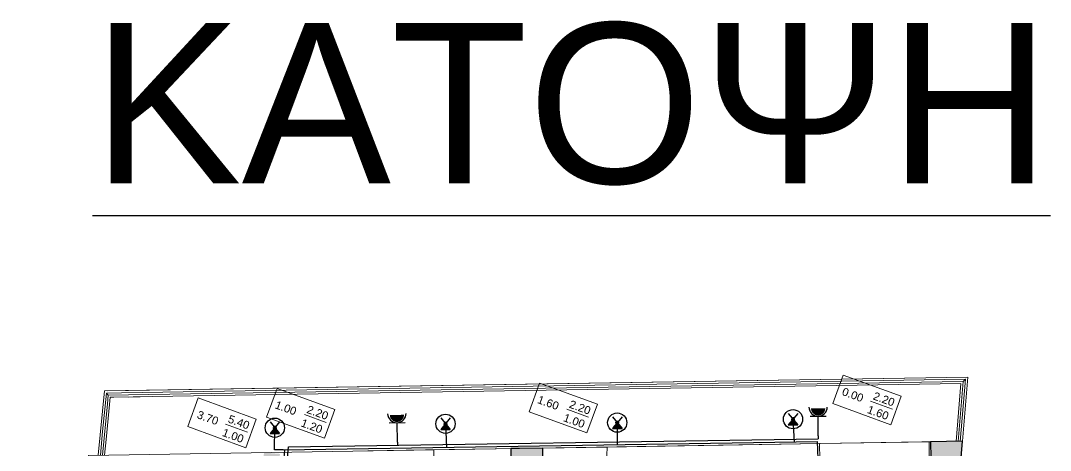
# Model space of a CAD drawing. Header units: millimetres. Extents: x 7471872 to 14943722, y 8344308 to 16688757.
# Drawn here: x 7471871.94 to 7471888.01, y 8344390.07 to 8344396.77 of the extents above; entities that cross this region are included whole.
import ezdxf

# ---------------------------------------------------------------- set-up
doc = ezdxf.new("R2010")
doc.units = ezdxf.units.MM
for name, color, linetype, lineweight in [('A-FOS 1', 92, 'Continuous', 0), ('diastasiologisi', 7, 'Continuous', 5), ('exwterikoi toixoi', 7, 'Continuous', 50), ('grammata', 7, 'Continuous', 20), ('mpalkonia', 7, 'Continuous', 5), ('mpalkonoportes', 7, 'Continuous', 5), ('tomi eswt', 7, 'Continuous', 15)]:
    doc.layers.add(name, color=color, linetype=linetype, lineweight=lineweight)
for name, color, linetype in [('A-HLEKTRIKA', 10, 'Continuous'), ('Geo_Col_Pro_1', 7, 'Continuous'), ('HLEK-SYMBOL', 1, 'Continuous'), ('HLEK_FL001_SYMBOLS', 1, 'Continuous'), ('M-SYMB', 1, 'Continuous'), ('TOUCH_POINTS', 7, 'Continuous')]:
    doc.layers.add(name, color=color, linetype=linetype)
doc.styles.get("Standard").update_dxf_attribs({"font": 'arial.ttf'})

# ---------------------------------------------------------------- blocks, each defined once
blk = doc.blocks.new('TPOINT')
at = {"layer": 'TOUCH_POINTS'}
for p, q in [((-0.03, 0), (0.03, 0)), ((0.021, -0.021), (-0.021, 0.021)), ((-0.021, -0.021), (0.021, 0.021)), ((0, 0.03), (0, -0.03))]:
    blk.add_line(p, q, dxfattribs=at)
blk.add_point((0, 0), dxfattribs=at)
blk = doc.blocks.new('*X12')
at = {"color": 0}
for p, q in [((10.342, 4.006), (10.418, 4.083)), ((10.355, 4.033), (10.412, 4.09)), ((10.356, 4.006), (10.425, 4.075)), ((10.37, 4.006), (10.431, 4.067)), ((10.384, 4.006), (10.437, 4.059)), ((10.398, 4.006), (10.444, 4.052)), ((10.412, 4.006), (10.45, 4.044)), ((10.426, 4.006), (10.457, 4.036)), ((10.441, 4.006), (10.463, 4.029)), ((10.455, 4.006), (10.47, 4.021)), ((10.469, 4.006), (10.476, 4.013))]:
    blk.add_line(p, q, dxfattribs=at)
blk = doc.blocks.new('gJ6_a53')
at = {"layer": 'HLEK-SYMBOL', "color": 0, "linetype": 'Continuous'}
for p, q in [((0.075, 0.09), (-0.075, -0.09)), ((-0.075, 0.09), (0.075, -0.09)), ((-0.075, -0.09), (0.075, -0.09))]:
    blk.add_line(p, q, dxfattribs=at)
blk.add_circle((0, 0), 0.15, dxfattribs=at)
for name, p in [('TPOINT', (0, 0)), ('*X12', (-10.407, -4.096))]:
    blk.add_blockref(name, p)
blk = doc.blocks.new('HK5-RES')
at = {"layer": 'A-FOS 1', "const_width": 0.0619}
for points in [[(0.2382, 0.031, 0.414214), (0.2073, 0, 1)], [(0.2073, 0, 0.414214), (0.2382, -0.031, 1)]]:
    blk.add_lwpolyline(points, format="xyb", dxfattribs=at)
at = {"layer": 'A-HLEKTRIKA'}
for p, q in [((0, 0), (0.17, 0)), ((0.17, 0.07), (0.17, -0.07))]:
    blk.add_line(p, q, dxfattribs=at)
blk.add_arc((0.2504, 0.0004), 0.0804, 90.67113, 269.82711, dxfattribs=at)

msp = doc.modelspace()

# ---------------------------------------------------------------- hatches: boundary and pattern name
at = {"layer": 'tomi eswt', "lineweight": 15, "true_color": 0xc7c8ca}
h = msp.add_hatch(dxfattribs=at)
h.set_pattern_fill('AR-CONC', color=9, scale=0.0005, angle=-19.9797)
h.set_pattern_definition([(30.0203, (7471906.71162, 8344441.19235), (0.08288673, -0.03861498), [0.009525, -0.104775]), (335.0203, (7471906.71162, 8344441.19235), (0.01607972, 0.09580004), [0.00762, -0.08382029]), (80.47174, (7471906.71853, 8344441.18914), (0.09896645, 0.05718506), [0.008095, -0.08904512]), (26.2045, (7471906.7203, 8344441.21622), (0.12019924, -0.0660681), [0.0142875, -0.1571625]), (76.65585, (7471906.73031, 8344441.21072), (0.153829, 0.07570825), [0.0121425, -0.1335678]), (331.20445, (7471906.7203, 8344441.21622), (0.153829, 0.07570825), [0.01142998, -0.12572987]), (1.0203, (7471906.730064, 8344441.20592), (0.05377328, -0.07395747), [0.009525, -0.104775]), (306.0203, (7471906.73006, 8344441.20592), (0.06050854, 0.0759927), [0.00762, -0.08382]), (51.47174, (7471906.734545, 8344441.199755), (0.11428182, 0.00203523), [0.008095, -0.08904497]), (17.520295, (7471906.71162, 8344441.192354), (0.015897046, 0.039205324), [0, -0.082804, 0, -0.08509, 0, -0.0841375]), (347.520295, (7471906.71162, 8344441.192354), (0.04851423, 0.035659825), [0, -0.048514, 0, -0.080899, 0, -0.0320675]), (307.520295, (7471906.685003, 8344441.20203), (0.06273623, -0.025856766), [0, -0.03175, 0, -0.09906, 0, -0.131445]), (297.520295, (7471906.67307, 8344441.20637), (0.07395087, -0.013358846), [0, -0.041275, 0, -0.065786, 0, -0.093345])])
h.paths.add_polyline_path([(7471873.01, 8344389.692), (7471873.51, 8344389.7), (7471873.506, 8344390), (7471873.006, 8344389.992)])
h.paths.add_polyline_path([(7471872.894, 8344386.206), (7471872.644, 8344386.227), (7471872.702, 8344386.824), (7471872.951, 8344386.803)])
h.paths.add_polyline_path([(7471873.506, 8344390), (7471873.006, 8344389.992), (7471873.01, 8344389.692), (7471873.51, 8344389.7)])
h.paths.add_polyline_path([(7471875.742, 8344390.036), (7471875.7, 8344389.538), (7471875.949, 8344389.517), (7471875.991, 8344390.015)])
h.paths.add_polyline_path([(7471886.641, 8344390.212), (7471886.141, 8344390.204), (7471886.145, 8344389.954), (7471886.369, 8344389.957), (7471886.351, 8344389.731), (7471886.605, 8344389.713)])
h.paths.add_polyline_path([(7471872.002, 8344379.531), (7471871.945, 8344378.934), (7471872.294, 8344378.914), (7471872.343, 8344379.502)])
h.paths.add_polyline_path([(7471878.808, 8344378.543), (7471878.826, 8344379.043), (7471878.579, 8344379.052), (7471878.569, 8344378.807), (7471878.227, 8344378.826), (7471878.209, 8344378.577)])
h.paths.add_polyline_path([(7471879.4, 8344386.276), (7471879.35, 8344385.684), (7471879.649, 8344385.659), (7471879.699, 8344386.256)])
h.paths.add_polyline_path([(7471875.469, 8344386.645), (7471875.421, 8344386.047), (7471875.67, 8344386.03), (7471875.718, 8344386.624)])
h.paths.add_polyline_path([(7471880.092, 8344390.106), (7471879.592, 8344390.098), (7471879.598, 8344389.748), (7471880.098, 8344389.756)])
h.paths.add_polyline_path([(7471872.351, 8344383.173), (7471872.294, 8344382.576), (7471872.543, 8344382.555), (7471872.601, 8344383.152)])
h.paths.add_polyline_path([(7471886.29, 8344385.879), (7471883.541, 8344386.057), (7471883.521, 8344385.758), (7471886.266, 8344385.579)])
h.paths.add_polyline_path([(7471883.444, 8344381.701), (7471883.484, 8344382.199), (7471883.235, 8344382.217), (7471883.212, 8344381.935), (7471882.828, 8344381.907), (7471882.846, 8344381.657)])
h.paths.add_polyline_path([(7471879.249, 8344381.694), (7471878.65, 8344381.651), (7471878.676, 8344381.352), (7471879.275, 8344381.396)])
h.paths.add_polyline_path([(7471872.702, 8344386.824), (7471872.644, 8344386.227), (7471872.893, 8344386.206), (7471872.951, 8344386.803)])

# ---------------------------------------------------------------- linework, layer by layer
at = {"color": 177, "lineweight": 30, "true_color": 0x293189}
for p, q in [((7471884.02, 8344390.205), (7471883.996, 8344390.556)), ((7471875.907, 8344390.076), (7471875.911, 8344390.423)), ((7471878.574, 8344390.485), (7471878.587, 8344390.117)), ((7471881.253, 8344390.503), (7471881.25, 8344390.16)), ((7471876.039, 8344390.076), (7471884.378, 8344390.211)), ((7471884.02, 8344390.205), (7471884.02, 8344390.205)), ((7471884.394, 8344389.801, -17.852), (7471884.378, 8344390.211)), ((7471875.732, 8344385.991), (7471876.068, 8344390.077)), ((7471876.039, 8344390.076), (7471875.907, 8344390.076))]:
    msp.add_line(p, q, dxfattribs=at)
at = {"color": 32, "lineweight": 30, "true_color": 0xcd6928}
for p, q in [((7471876.123, 8344390.123), (7471884.388, 8344390.251)), ((7471884.388, 8344390.299), (7471884.388, 8344390.251)), ((7471875.744, 8344385.793), (7471876.123, 8344390.123)), ((7471877.824, 8344390.198), (7471877.825, 8344390.149))]:
    msp.add_line(p, q, dxfattribs=at)
at = {"layer": 'diastasiologisi', "color": 9, "true_color": 0xc7c8ca}
msp.add_line((7471886.118, 8344390.203), (7471886.122, 8344389.953), dxfattribs=at)
msp.add_lwpolyline([(7471886.641, 8344390.212), (7471873.006, 8344389.992), (7471871.945, 8344378.933), (7471878.808, 8344378.543), (7471878.927, 8344381.37), (7471883.444, 8344381.701), (7471883.771, 8344385.742), (7471886.266, 8344385.579), (7471886.641, 8344390.212)], dxfattribs=at)
at = {"layer": 'exwterikoi toixoi', "color": 9, "lineweight": 15, "true_color": 0xc7c8ca}
for p, q in [((7471886.641, 8344390.212), (7471886.135, 8344390.204)), ((7471886.266, 8344385.579), (7471886.641, 8344390.212)), ((7471880.093, 8344390.106), (7471878.266, 8344390.077)), ((7471878.391, 8344389.979), (7471878.39, 8344390.079)), ((7471881.084, 8344389.872), (7471881.095, 8344390.122)), ((7471884.415, 8344390.176), (7471881.095, 8344390.122)), ((7471884.412, 8344389.926), (7471884.408, 8344390.176))]:
    msp.add_line(p, q, dxfattribs=at)
at = {"layer": 'Geo_Col_Pro_1', "color": 9, "true_color": 0xc7c8ca}
for points in [[(7471886.641, 8344390.212), (7471886.141, 8344390.204), (7471886.145, 8344389.954), (7471886.369, 8344389.957), (7471886.351, 8344389.731), (7471886.6, 8344389.713)], [(7471880.092, 8344390.106), (7471879.592, 8344390.098), (7471879.598, 8344389.748), (7471880.098, 8344389.756)]]:
    msp.add_lwpolyline(points, close=True, dxfattribs=at)
at = {"layer": 'grammata', "color": 9, "lineweight": 15, "true_color": 0xc7c8ca}
for p, q in [((7471880.805, 8344390.587), (7471880.466, 8344390.71)), ((7471885.547, 8344390.714), (7471885.207, 8344390.837)), ((7471876.711, 8344390.505), (7471876.372, 8344390.628)), ((7471875.484, 8344390.356), (7471875.144, 8344390.479))]:
    msp.add_line(p, q, dxfattribs=at)
for points in [[(7471885.522, 8344390.47), (7471884.618, 8344390.799), (7471884.78, 8344391.245), (7471885.684, 8344390.917)], [(7471876.686, 8344390.261), (7471875.783, 8344390.59), (7471875.945, 8344391.036), (7471876.849, 8344390.707)], [(7471880.781, 8344390.343), (7471879.877, 8344390.672), (7471880.039, 8344391.118), (7471880.943, 8344390.789)], [(7471875.459, 8344390.112), (7471874.555, 8344390.441), (7471874.717, 8344390.887), (7471875.621, 8344390.558)]]:
    msp.add_lwpolyline(points, close=True, dxfattribs=at)
at = {"layer": 'mpalkonia', "color": 9, "lineweight": 15, "true_color": 0xc7c8ca}
for p, q in [((7471886.722, 8344391.213), (7471873.252, 8344390.996)), ((7471886.722, 8344391.213), (7471873.303, 8344390.997)), ((7471886.685, 8344391.178), (7471873.52, 8344390.966)), ((7471886.606, 8344390.211), (7471886.685, 8344391.178)), ((7471886.641, 8344390.212), (7471886.722, 8344391.213)), ((7471886.685, 8344391.178), (7471886.649, 8344391.145)), ((7471886.649, 8344391.145), (7471873.947, 8344390.94)), ((7471886.613, 8344391.111), (7471873.998, 8344390.908)), ((7471886.613, 8344391.111), (7471873.998, 8344390.908)), ((7471886.54, 8344390.21), (7471886.613, 8344391.111)), ((7471886.573, 8344390.211), (7471886.649, 8344391.145)), ((7471873.156, 8344389.994), (7471873.252, 8344390.996)), ((7471873.225, 8344390.364), (7471873.283, 8344390.962)), ((7471873.52, 8344390.966), (7471873.283, 8344390.962)), ((7471873.313, 8344390.93), (7471873.283, 8344390.962)), ((7471873.3, 8344390.794), (7471873.313, 8344390.93)), ((7471873.947, 8344390.94), (7471873.313, 8344390.93)), ((7471873.332, 8344390.787), (7471873.343, 8344390.897)), ((7471873.401, 8344390.898), (7471873.343, 8344390.897)), ((7471873.401, 8344390.898), (7471873.343, 8344390.897)), ((7471873.998, 8344390.908), (7471873.401, 8344390.898)), ((7471873.998, 8344390.908), (7471873.622, 8344390.902)), ((7471873.223, 8344389.995), (7471873.3, 8344390.794)), ((7471873.28, 8344390.241), (7471873.332, 8344390.787)), ((7471873.19, 8344389.995), (7471873.225, 8344390.364)), ((7471873.256, 8344389.996), (7471873.28, 8344390.241))]:
    msp.add_line(p, q, dxfattribs=at)
at = {"layer": 'mpalkonoportes', "color": 9, "lineweight": 15, "true_color": 0xc7c8ca}
for p, q in [((7471886.135, 8344390.203), (7471884.408, 8344390.176)), ((7471886.085, 8344390.203), (7471886.085, 8344390.207)), ((7471878.263, 8344390.077), (7471877.363, 8344390.062)), ((7471878.216, 8344390.076), (7471878.216, 8344390.077)), ((7471881.095, 8344390.122), (7471880.091, 8344390.106))]:
    msp.add_line(p, q, dxfattribs=at)

# ---------------------------------------------------------------- block references
at = {"layer": 'HLEK_FL001_SYMBOLS', "color": 1}
for p in [(7471883.996, 8344390.556), (7471875.911, 8344390.423), (7471878.574, 8344390.485), (7471881.253, 8344390.503)]:
    msp.add_blockref('gJ6_a53', p, dxfattribs=at)
at = {"layer": 'M-SYMB', "xscale": 1.784390596161371, "yscale": 1.784390596161371, "zscale": 1.784390596161371}
for p, rotation in [((7471884.388, 8344390.299), 89.99999999999999), ((7471877.824, 8344390.198), 91.0822355965289)]:
    msp.add_blockref('HK5-RES', p, dxfattribs=dict(at, rotation=rotation))

# ---------------------------------------------------------------- texts
msp.add_text('%%UΚΑΤΟΨΗ', height=2.5).set_placement((7471873.065, 8344394.232))
at = {"layer": 'grammata', "color": 9, "lineweight": 15, "true_color": 0xc7c8ca}
for s, p in [('0.00', (7471884.748, 8344390.936)), ('1.60', (7471879.996, 8344390.812)), ('2.20', (7471880.492, 8344390.74)), ('2.20', (7471885.234, 8344390.868)), ('3.70', (7471874.685, 8344390.577)), ('1.00', (7471875.902, 8344390.73)), ('2.20', (7471876.398, 8344390.658)), ('1.60', (7471885.142, 8344390.657)), ('5.40', (7471875.169, 8344390.51)), ('1.20', (7471876.307, 8344390.448)), ('1.00', (7471880.401, 8344390.53)), ('1.00', (7471875.079, 8344390.299))]:
    msp.add_text(s, height=0.1249, rotation=340.0203, dxfattribs=at).set_placement(p)

doc.saveas('drawing.dxf')
